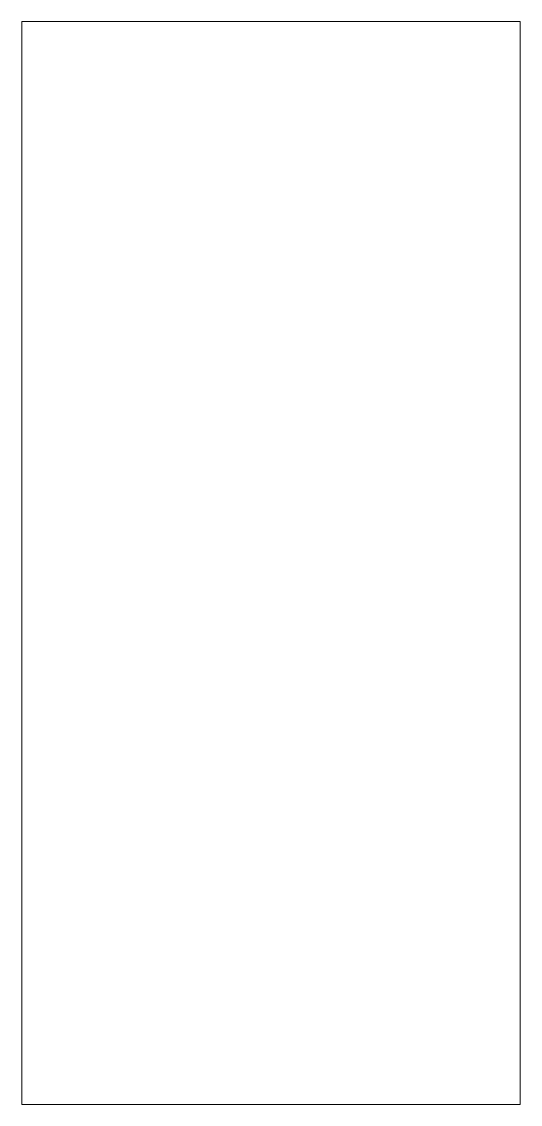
# Model space of a CAD drawing. Extents: x 0 to 305, y -801 to -137.
import ezdxf

# ---------------------------------------------------------------- set-up
doc = ezdxf.new("R2010")
doc.units = 0
doc.header["$MEASUREMENT"] = 0
doc.layers.add('Layer 6', color=7, linetype='Continuous', lineweight=0)
picture_1 = doc.add_image_def('image1.png', size_in_pixel=(230, 500))

msp = doc.modelspace()

# ---------------------------------------------------------------- pictures from other files: only their frames are drawn
at = {"layer": 'Layer 6'}
image = msp.add_image(picture_1, insert=(0, -801.25), size_in_units=(305.36, 663.83), dxfattribs=at)

doc.saveas('drawing.dxf')
